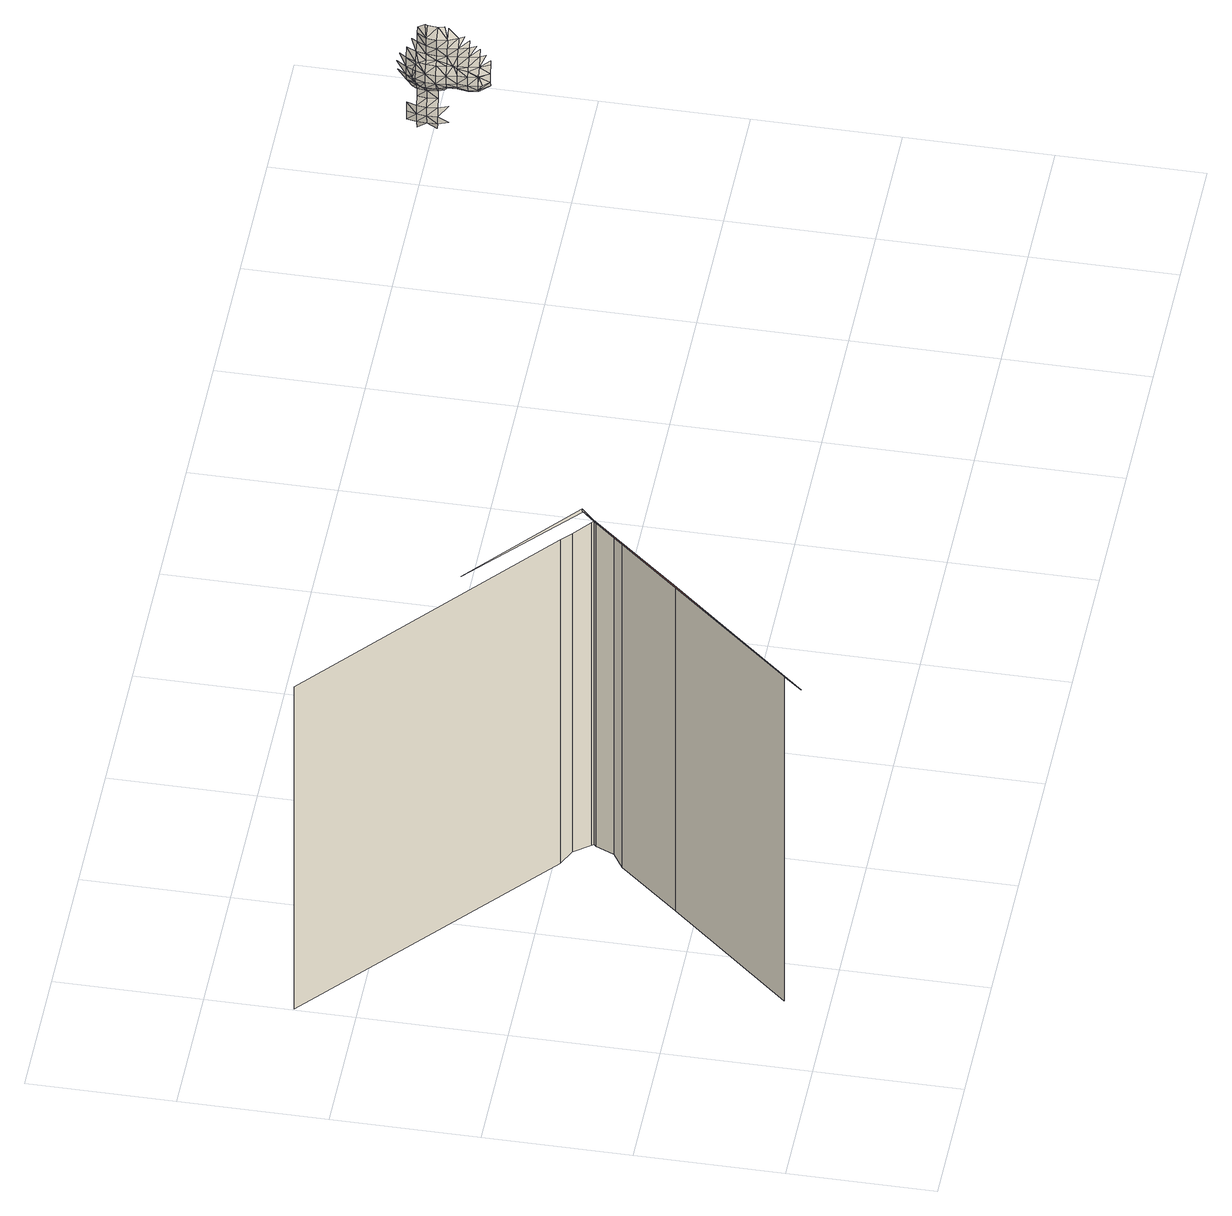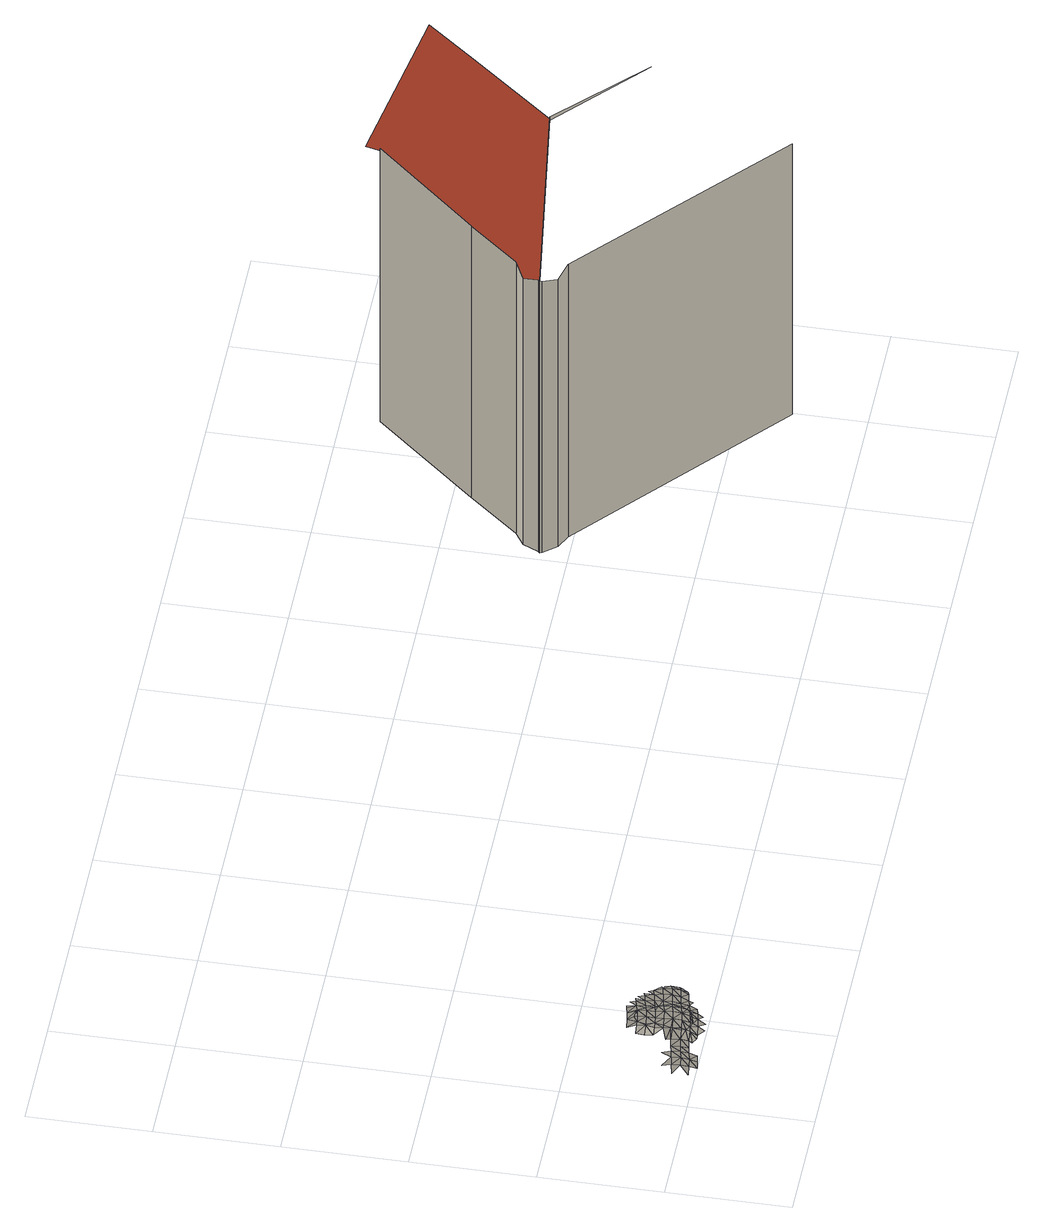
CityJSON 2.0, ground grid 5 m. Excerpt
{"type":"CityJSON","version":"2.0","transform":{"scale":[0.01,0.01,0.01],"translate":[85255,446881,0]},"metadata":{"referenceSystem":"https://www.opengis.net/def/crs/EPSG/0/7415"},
"CityObjects":{
"building1":{"type":"Building","attributes":{"b3_dak_type":"slanted","b3_h_dak_50p":20.15,"b3_h_dak_70p":21.5,"b3_h_dak_max":52.27,"b3_h_dak_min":1.05,"b3_h_maaiveld":0.002,"b3_kas_warenhuis":false,"b3_mutatie_ahn3_ahn4":false,"b3_reconstructie_onvolledig":false,"b3_rmse_lod12":3.56,"b3_rmse_lod13":2.85,"b3_rmse_lod22":0.467,"b3_val3dity_lod12":"[]","b3_val3dity_lod13":"[]","b3_val3dity_lod22":"[303]","b3_volume_lod12":169744.66,"b3_volume_lod13":169475.98,"b3_volume_lod22":160186.91,"geconstateerd":false,"oorspronkelijkbouwjaar":1945,"status":"Pand in gebruik"},"children":["building1-1"]},
"building1-1":{"type":"BuildingPart","parents":["building1"],"geometry":[{"type":"MultiSurface","lod":"2.2","boundaries":[[[0,1,2,3]],[[4,5,6,7]],[[5,8,9,10,11,0,3,12,13,14,15]],[[16,17,18,19]],[[3,2,20,12]],[[6,5,15,21]],[[12,20,22,13]],[[23,24,17,16]],[[13,22,25,14]],[[26,27,24,23]],[[14,25,28,15]],[[21,15,28,27,26]]],"semantics":{"surfaces":[{"type":"WallSurface","on_footprint_edge":true},{"type":"WallSurface","on_footprint_edge":false},{"type":"RoofSurface"}],"values":[0,1,2,0,0,1,0,0,0,0,0,0]}}]},
"otherconstruction1":{"type":"OtherConstruction","attributes":{"class":"art","conditionOfConstruction":"I wish it was really there, would be cool, no?"},"geometry":[{"type":"MultiSurface","lod":"2.3","boundaries":[[[29,30,31]],[[29,32,30]],[[31,33,29]],[[33,34,29]],[[32,29,34]],[[35,33,31]],[[36,34,33]],[[31,30,37]],[[37,30,32]],[[33,35,38]],[[34,39,32]],[[40,35,31]],[[38,36,33]],[[36,41,34]],[[32,42,43]],[[44,38,35]],[[37,40,31]],[[40,44,35]],[[39,42,32]],[[34,45,39]],[[46,32,43]],[[46,37,32]],[[47,41,36]],[[36,38,48]],[[41,45,34]],[[49,38,44]],[[48,47,36]],[[40,50,44]],[[42,39,45]],[[49,48,38]],[[41,47,51]],[[52,49,44]],[[51,53,41]],[[45,41,53]],[[50,54,44]],[[55,43,42]],[[47,56,51]],[[57,48,49]],[[47,48,56]],[[58,57,49]],[[58,49,52]],[[59,52,44]],[[51,60,53]],[[45,61,42]],[[62,60,51]],[[57,56,48]],[[56,63,51]],[[53,64,45]],[[64,53,60]],[[65,57,58]],[[66,62,51]],[[57,65,56]],[[52,67,58]],[[51,63,66]],[[68,63,56]],[[69,65,58]],[[60,62,70]],[[45,71,61]],[[64,71,45]],[[42,72,55]],[[65,73,56]],[[73,68,56]],[[74,69,58]],[[64,60,75]],[[76,65,69]],[[66,70,62]],[[61,77,42]],[[63,68,78]],[[70,79,60]],[[76,73,65]],[[60,80,75]],[[78,66,63]],[[81,73,76]],[[64,75,71]],[[73,78,68]],[[79,82,60]],[[69,83,76]],[[60,82,80]],[[42,77,72]],[[84,81,76]],[[73,81,85]],[[86,85,81]],[[80,87,75]],[[88,70,66]],[[86,81,84]],[[89,78,73]],[[78,88,66]],[[77,61,71]],[[85,89,73]],[[90,85,86]],[[87,80,82]],[[91,84,76]],[[70,92,79]],[[93,88,78]],[[82,94,87]],[[82,79,95]],[[90,96,85]],[[78,89,97]],[[70,88,98]],[[85,97,89]],[[75,87,99]],[[71,75,100]],[[97,93,78]],[[101,86,84]],[[102,92,70]],[[86,103,90]],[[79,92,104]],[[79,104,95]],[[82,95,94]],[[93,98,88]],[[70,105,102]],[[96,97,85]],[[70,98,105]],[[106,96,90]],[[94,107,87]],[[103,106,90]],[[75,99,100]],[[86,108,103]],[[102,109,92]],[[87,107,99]],[[107,94,95]],[[110,111,112]],[[112,113,114]],[[110,112,115]],[[113,112,111]],[[92,109,104]],[[105,116,102]],[[117,105,98]],[[93,97,118]],[[104,119,95]],[[93,118,98]],[[116,109,102]],[[120,111,110]],[[111,121,113]],[[122,120,110]],[[118,117,98]],[[97,96,123]],[[96,106,124]],[[113,121,125]],[[126,106,103]],[[122,99,107]],[[120,127,111]],[[105,128,116]],[[104,109,129]],[[95,119,130]],[[131,120,122]],[[128,109,116]],[[111,132,121]],[[105,117,133]],[[107,95,130]],[[107,131,122]],[[123,118,97]],[[127,132,111]],[[131,134,120]],[[119,104,135]],[[134,127,120]],[[106,126,136]],[[124,123,96]],[[129,109,128]],[[105,133,128]],[[107,137,131]],[[106,138,124]],[[106,136,138]],[[117,118,139]],[[132,140,121]],[[104,129,135]],[[137,134,131]],[[130,137,107]],[[139,133,117]],[[130,119,141]],[[127,142,132]],[[127,134,143]],[[118,123,144]],[[119,135,145]],[[119,145,141]],[[146,142,127]],[[143,146,127]],[[129,128,147]],[[128,133,148]],[[135,129,149]]]}]}
},
"vertices":[
[322,150,1413],[322,150,0],[691,572,0],[691,572,1404],[519,848,1843],[519,848,1850],[519,848,1859],[147,1180,1842],[224,496,1843],[55,295,1839],[294,90,1388],[326,147,1406],[866,779,1406],[924,816,1378],[953,880,1406],[960,888,1406],[850,980,1410],[850,980,0],[8,1705,0],[8,1705,1401],[866,779,0],[960,888,1408],[924,816,0],[913,951,1383],[913,951,0],[953,880,0],[955,897,1403],[955,897,0],[960,888,0],
[4011,1809,450],[4017,1797,450],[4017,1808,485],[4017,1809,428],[4016,1809,485],[4008,1843,450],[4017,1809,486],[4011,1843,485],[4037,1774,450],[4017,1843,503],[4017,1843,420],[4039,1774,485],[4011,1878,450],[4020,1843,416],[4025,1809,416],[4028,1809,519],[4017,1878,430],[4051,1774,422],[4011,1878,485],[4017,1878,511],[4022,1843,519],[4047,1774,519],[4004,1912,485],[4040,1809,554],[4006,1912,450],[4051,1774,531],[4051,1809,395],[4017,1892,519],[4019,1878,519],[4030,1843,554],[4051,1789,554],[4000,1946,450],[4026,1878,416],[4000,1946,485],[4013,1912,519],[4017,1912,426],[4027,1878,554],[4010,1946,519],[4051,1809,576],[4017,1912,528],[4039,1843,588],[4003,1981,485],[4025,1912,416],[4051,1843,392],[4023,1912,554],[4051,1820,588],[4017,1940,416],[4029,1878,588],[4051,1878,398],[4017,1946,537],[4002,1981,450],[4015,1946,416],[4021,1912,588],[4013,1981,416],[4051,1843,609],[4042,1878,622],[4017,1946,588],[4026,1912,622],[4017,1946,414],[4012,1981,519],[4020,1946,554],[4019,1946,622],[4051,1860,622],[4012,2015,450],[4017,1981,532],[4017,1981,410],[4017,1999,416],[4024,1981,588],[4023,1981,554],[4017,2005,519],[4043,1946,382],[4051,1926,382],[4051,1912,652],[4013,2015,485],[4045,1946,657],[4017,2015,430],[4017,2015,508],[4023,1981,622],[4038,1981,382],[4051,1925,657],[4017,2026,450],[4037,1946,313],[4030,1981,279],[4032,1946,279],[4037,1946,244],[4050,1912,244],[4050,1912,313],[4017,2024,485],[4019,2015,519],[4031,2015,554],[4023,2015,416],[4032,1981,313],[4035,1981,244],[4045,1946,347],[4041,2015,588],[4043,2015,622],[4051,1950,210],[4047,1981,657],[4034,2015,279],[4029,2049,485],[4029,2049,450],[4043,2015,382],[4041,1981,347],[4036,2015,244],[4034,2049,519],[4036,2015,313],[4043,2049,416],[4051,1990,657],[4045,2015,347],[4051,2015,641],[4046,2049,554],[4048,2015,210],[4051,2031,382],[4043,2049,244],[4047,2049,313],[4051,2034,588],[4051,2049,405],[4043,2049,279],[4051,2084,485],[4051,2073,519],[4051,2080,450]
]}
